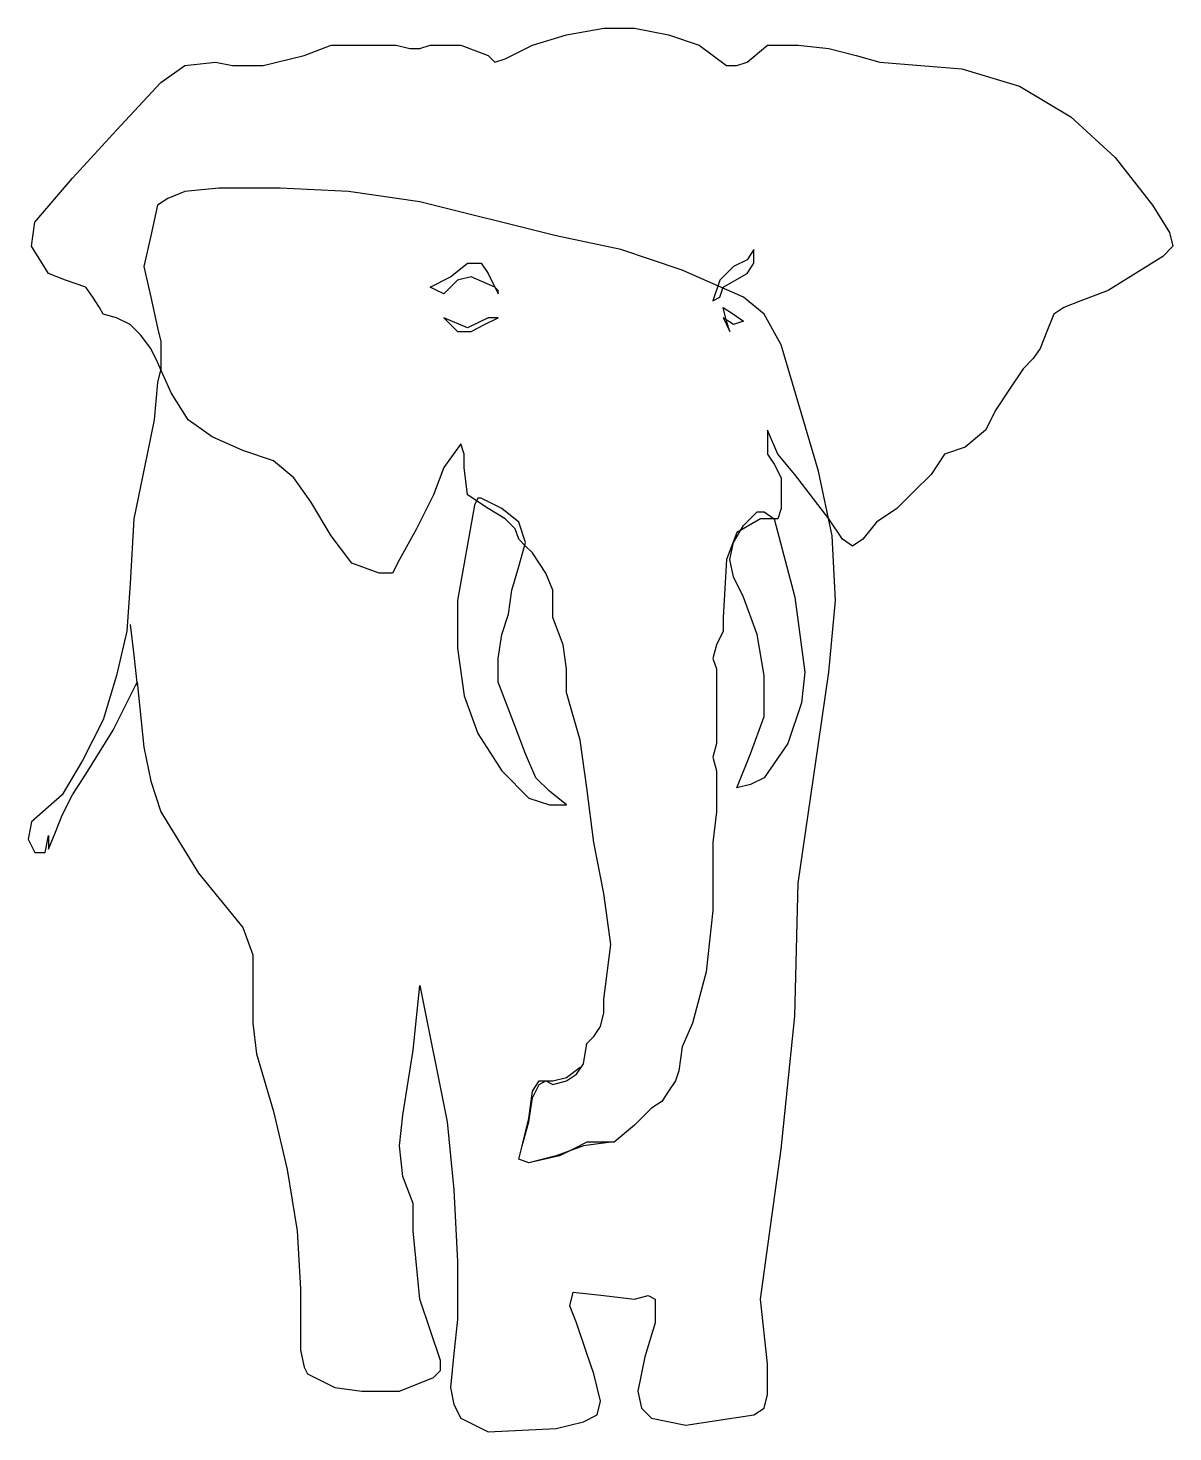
# Model space of a CAD drawing. Extents: x 0 to 336, y -412 to 0.
import ezdxf

# ---------------------------------------------------------------- set-up
doc = ezdxf.new("R2010")
doc.units = 0
doc.linetypes.add('SOLID', pattern=[0])
for name, color, linetype in [('L13', 7, 'SOLID'), ('L2', 7, 'SOLID'), ('L20', 8, 'SOLID'), ('L27', 7, 'SOLID'), ('L7', 7, 'SOLID')]:
    doc.layers.add(name, color=color, linetype=linetype)

msp = doc.modelspace()

# ---------------------------------------------------------------- linework, layer by layer
at = {"layer": 'L13'}
for points in [[(131, -140), (126, -168), (126, -182), (128, -196), (132, -207), (139, -218), (147, -226), (153, -228), (158, -228), (153, -224), (149, -220), (146, -213), (143, -205), (138, -192), (138, -185), (139, -178), (141, -172), (142, -165), (144, -158), (146, -151), (144, -145), (139, -141), (133, -138), (132, -138), (131, -140)], [(219, -144), (225, -167), (228, -189), (227, -198), (223, -210), (216, -220), (212, -222), (208, -223), (212, -213), (216, -202), (216, -190), (214, -178), (210, -167), (207, -161), (206, -156), (207, -151), (210, -146), (214, -142), (216, -142), (219, -144)]]:
    msp.add_lwpolyline(points, dxfattribs=at)
at = {"layer": 'L2'}
msp.add_lwpolyline([(115, -281), (123, -321), (125, -341), (126, -362), (126, -370), (126, -379), (125, -389), (124, -399), (125, -404), (127, -408), (135, -412), (155, -411), (163, -409), (167, -407), (168, -403), (166, -395), (164, -389), (161, -380), (159, -375), (160, -371), (169, -372), (178, -373), (182, -372), (184, -373), (184, -380), (181, -390), (179, -400), (180, -405), (183, -408), (193, -410), (213, -407), (216, -405), (217, -401), (217, -392), (215, -373), (218, -351), (221, -329), (225, -290), (226, -251), (232, -210), (235, -189), (237, -168), (236, -149), (232, -130), (221, -93), (216, -84), (210, -79), (192, -71), (174, -65), (155, -61), (115, -51), (94, -48), (74, -47), (65, -47), (56, -47), (46, -48), (41, -50), (38, -52), (36, -61), (34, -70), (36, -79), (38, -88), (39, -92), (39, -96), (39, -100), (38, -104), (37, -115), (35, -125), (31, -144), (30, -163), (29, -177), (26, -190), (22, -203), (16, -215), (10, -225), (1, -233), (0, -238), (2, -242), (5, -242), (6, -237), (6, -239), (6, -241), (8, -236), (10, -231), (13, -225), (17, -219), (25, -206), (32, -192), (34, -211), (36, -221), (39, -230), (50, -248), (63, -264), (66, -272), (66, -282), (66, -292), (67, -301), (72, -318), (76, -335), (79, -353), (80, -370), (80, -379), (80, -388), (81, -393), (82, -395), (90, -399), (98, -400), (109, -400), (119, -396), (121, -394), (121, -391), (115, -373), (113, -353), (113, -345), (110, -337), (109, -328), (110, -319), (113, -300), (115, -281)], dxfattribs=at)
at = {"layer": 'L20'}
for points in [[(204, -76), (211, -72), (213, -69), (213, -65), (211, -68), (207, -70), (203, -74), (201, -80), (203, -79), (204, -76)], [(137, -76), (130, -73), (126, -74), (122, -78), (120, -77), (118, -76), (124, -73), (129, -69), (133, -69), (135, -72), (138, -78), (138, -77), (137, -76)], [(204, -82), (207, -84), (210, -86), (207, -87), (204, -85), (205, -87), (206, -89), (205, -86), (204, -82)], [(135, -85), (129, -88), (122, -85), (124, -87), (126, -89), (128, -89), (130, -89), (134, -87), (138, -85), (137, -85), (135, -85)]]:
    msp.add_lwpolyline(points, dxfattribs=at)
at = {"layer": 'L27'}
for points in [[(30, -175), (31, -184), (32, -193)], [(171, -327), (163, -328), (155, -331), (147, -333), (144, -332), (145, -328), (147, -320), (148, -312), (150, -309), (154, -309), (158, -308), (162, -305)]]:
    msp.add_lwpolyline(points, dxfattribs=at)
at = {"layer": 'L7'}
msp.add_lwpolyline([(135, -8), (137, -10), (140, -9), (148, -5), (158, -2), (169, 0), (178, 0), (188, -2), (197, -5), (205, -11), (208, -11), (211, -10), (217, -5), (226, -5), (235, -6), (243, -8), (250, -10), (262, -11), (274, -12), (291, -17), (306, -26), (319, -38), (330, -52), (335, -60), (336, -64), (333, -67), (325, -72), (317, -77), (309, -80), (304, -82), (301, -84), (299, -89), (297, -94), (295, -97), (292, -100), (288, -106), (284, -112), (281, -118), (275, -123), (269, -125), (265, -131), (260, -136), (255, -141), (249, -145), (245, -150), (242, -152), (239, -150), (235, -144), (225, -131), (220, -125), (217, -118), (217, -121), (217, -125), (219, -128), (221, -132), (221, -137), (221, -141), (220, -144), (215, -144), (208, -148), (205, -156), (204, -173), (204, -177), (202, -181), (201, -185), (202, -188), (202, -197), (202, -205), (202, -210), (201, -214), (202, -218), (202, -221), (202, -230), (201, -239), (201, -249), (201, -259), (200, -268), (199, -277), (195, -292), (192, -299), (191, -306), (190, -309), (188, -312), (186, -315), (183, -317), (178, -322), (172, -327), (168, -327), (164, -327), (160, -329), (156, -331), (147, -333), (144, -332), (145, -328), (147, -321), (148, -314), (150, -310), (152, -309), (154, -310), (158, -309), (161, -307), (163, -304), (164, -298), (166, -296), (168, -293), (169, -289), (169, -285), (171, -269), (169, -254), (166, -239), (164, -223), (162, -209), (158, -195), (158, -188), (157, -181), (154, -173), (154, -165), (152, -160), (148, -154), (146, -152), (144, -150), (143, -147), (140, -144), (135, -141), (129, -137), (128, -129), (128, -125), (127, -122), (122, -129), (119, -137), (114, -147), (109, -156), (107, -160), (103, -160), (95, -157), (89, -149), (83, -139), (78, -132), (72, -127), (63, -124), (54, -120), (47, -115), (42, -107), (38, -98), (36, -94), (33, -90), (30, -87), (26, -85), (22, -84), (21, -82), (19, -79), (17, -76), (11, -74), (6, -72), (1, -64), (2, -57), (13, -44), (26, -30), (39, -16), (46, -11), (55, -10), (60, -11), (65, -11), (69, -11), (73, -10), (81, -8), (89, -5), (97, -5), (104, -5), (108, -5), (112, -6), (115, -6), (118, -5), (127, -5), (135, -8)], dxfattribs=at)

doc.saveas('drawing.dxf')
